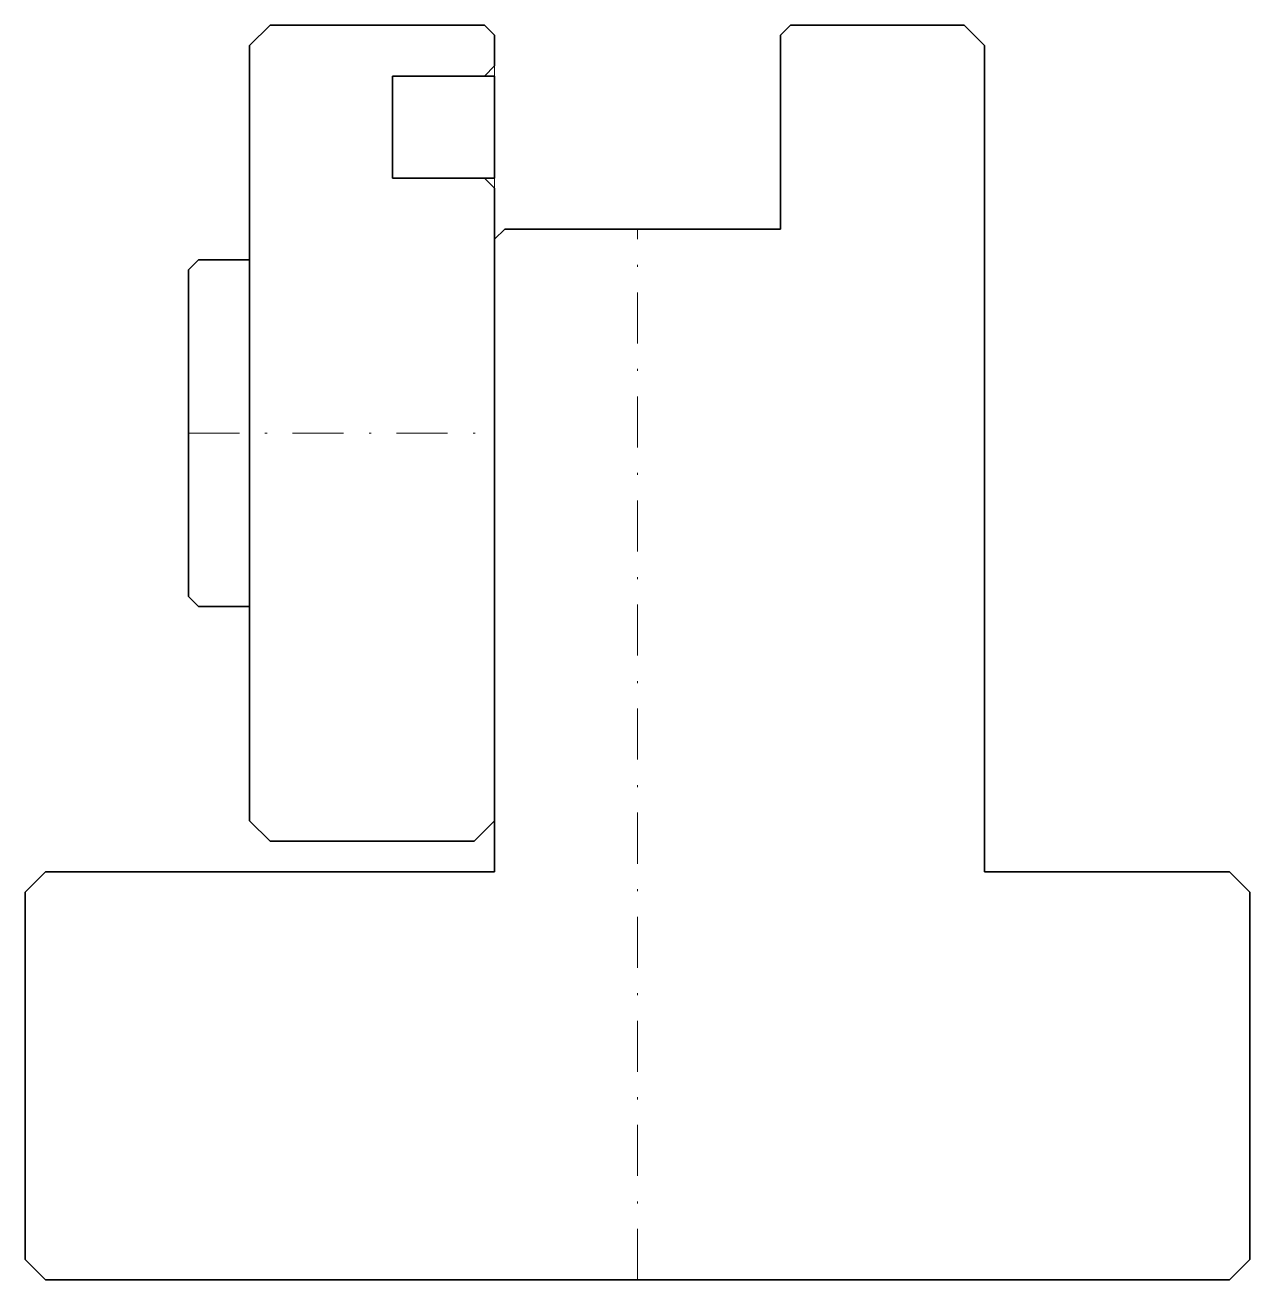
# Model space of a CAD drawing. Header units: millimetres. Extents: x -30 to 30, y -51.5 to 10.
import ezdxf

# ---------------------------------------------------------------- set-up
doc = ezdxf.new("R2010")
doc.units = ezdxf.units.MM
doc.header["$LTSCALE"] = 5
for name, pattern in [('AUSGEZOGEN', [0]), ('DASHDOT', [1, 0.5, -0.25, 0, -0.25]), ('DASHED', [0.75, 0.5, -0.25])]:
    doc.linetypes.add(name, pattern=pattern)
doc.layers.add('2', color=7, linetype='Continuous')

msp = doc.modelspace()

# ---------------------------------------------------------------- linework, layer by layer
at = {"layer": '2', "color": 7, "linetype": 'AUSGEZOGEN', "lineweight": 35}
for p, q in [((-19, 9), (-18, 10)), ((-18, 10), (-7.5, 10)), ((-7.5, 10), (-7, 9.5)), ((7, 9.5), (7.5, 10)), ((7.5, 10), (16, 10)), ((16, 10), (17, 9)), ((-7, 9.5), (-7, 8)), ((7, 0), (7, 9.5)), ((-19, 9), (-19, -29)), ((17, 9), (17, -31.5)), ((-7, 8), (-7.5, 7.5)), ((-12, 7.5), (-7, 7.5)), ((-12, 2.5), (-12, 7.5)), ((-7, 7.5), (-7, 2.5)), ((-7, 2.5), (-12, 2.5)), ((-7.5, 2.5), (-7, 2)), ((-7, 2), (-7, -31.5)), ((-7, -0.5), (-6.5, 0)), ((-6.5, 0), (7, 0)), ((-22, -2), (-21.5, -1.5)), ((-21.5, -1.5), (-19, -1.5)), ((-22, -2), (-22, -18)), ((-22, -18), (-21.5, -18.5)), ((-21.5, -18.5), (-19, -18.5)), ((-18, -30), (-19, -29)), ((-7, -29), (-8, -30)), ((-8, -30), (-18, -30)), ((-30, -32.5), (-29, -31.5)), ((-29, -31.5), (-7, -31.5)), ((17, -31.5), (29, -31.5)), ((29, -31.5), (30, -32.5)), ((-30, -50.5), (-30, -32.5)), ((30, -32.5), (30, -50.5)), ((-29, -51.5), (-30, -50.5)), ((30, -50.5), (29, -51.5)), ((29, -51.5), (-29, -51.5))]:
    msp.add_line(p, q, dxfattribs=at)
at = {"layer": '2', "color": 7, "linetype": 'DASHED', "lineweight": 18}
for p, q in [((-7, 8), (-7, 7.5)), ((-7, 2.5), (-7, 2))]:
    msp.add_line(p, q, dxfattribs=at)
at = {"layer": '2', "color": 7, "linetype": 'DASHDOT', "lineweight": 18}
for p, q in [((0, -51.5), (0, 0)), ((-22, -10), (-7, -10))]:
    msp.add_line(p, q, dxfattribs=at)

doc.saveas('drawing.dxf')
